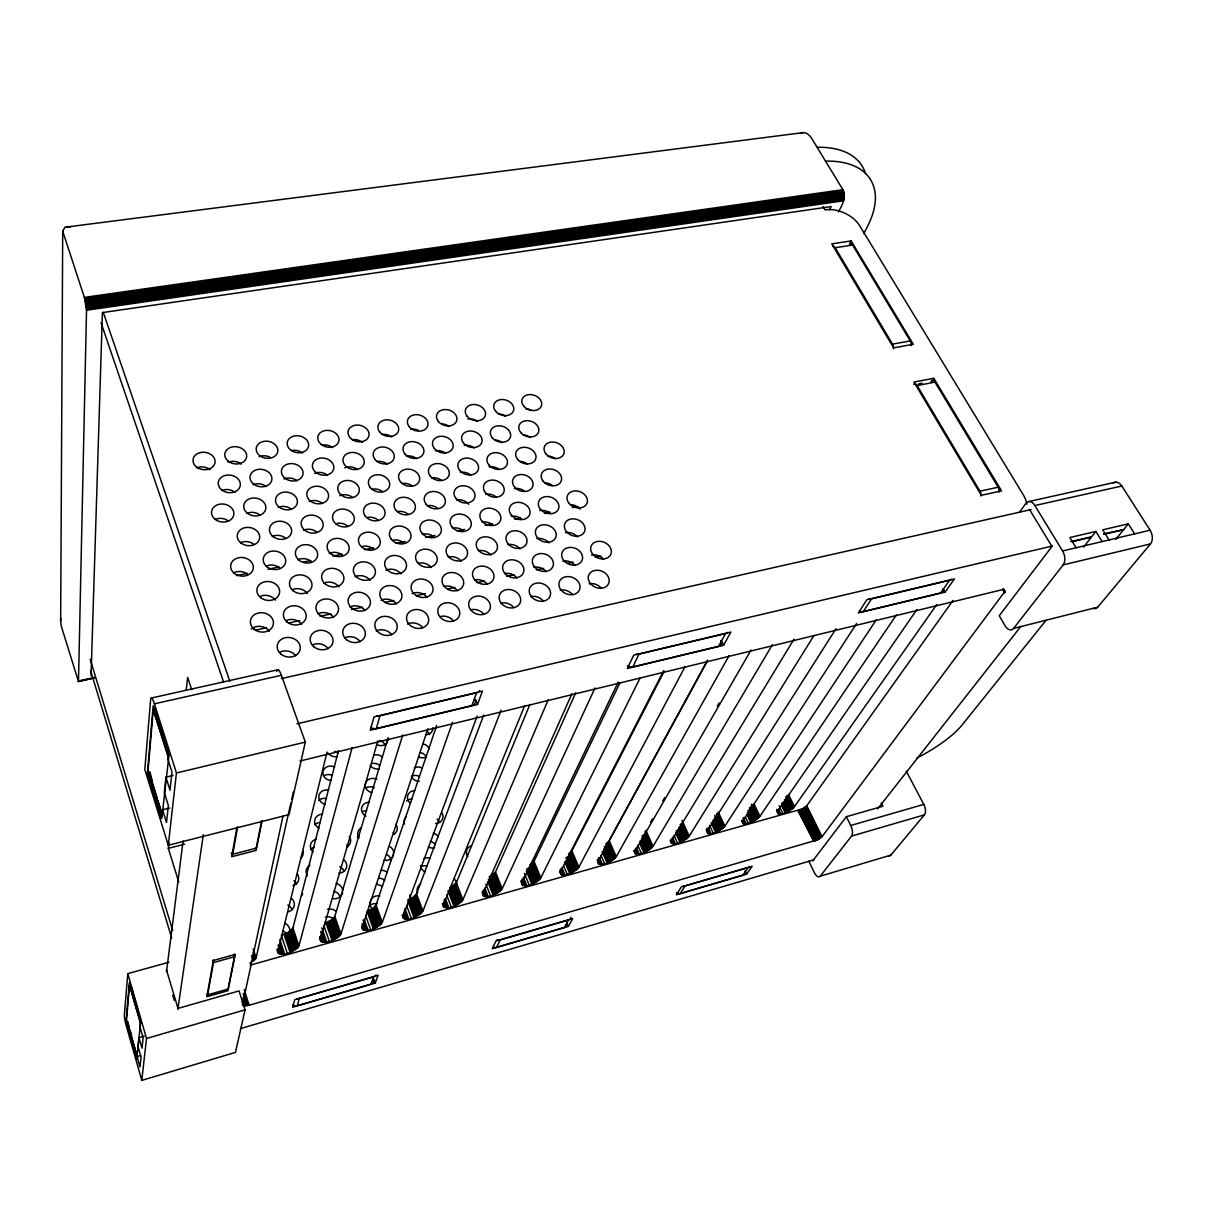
<?xml version="1.0" encoding="UTF-8"?>
<svg xmlns="http://www.w3.org/2000/svg" width="1213" height="1213" viewBox="0 0 1213 1213"><rect width="100%" height="100%" fill="white"/><g stroke="black" fill="none" stroke-linecap="round" stroke-linejoin="round"><path stroke-width="1.5" d="M62.712 231.228L84.364 297.397L86.532 310.24L78.481 681.63L61.226 625.953L60.65 621.283L62.712 231.228L64.926 227.24L803.158 132.626M242.054 1002.014L243.161 1005.501L249.165 1005.274L817.698 839.79L822.035 836.727L1005.107 591.171L1003.636 589.912L1001.15 589.958L300.02 761.006M91.051 675.671L102.408 312.59L831.178 206.559L829.571 209.985M838.41 211.896C842.11 205.422 846.704 197.188 842.899 189.683L811.922 138.782A22.38 11.614 85.1 0 0 800.216 133.551M168.865 962.258L127.79 973.63L124.363 1014.932A8.961 1.061 76.6 0 0 126.379 1026.183L141.785 1080.374L235.474 1052.384L245.056 1009.823L239.067 990.915L177.993 1008.412L166.408 969.687M60.65 621.283L60.877 618.675M140.632 1021.573L140.056 1027.168L143.134 1037.858L142.012 1048.229L138.979 1037.646L144.211 1036.129M168.364 753.516L167.819 758.898L171.988 772.044L170.017 790.163L165.923 777.154L173.065 775.456M138.979 1037.646L138.055 1046.592L141.042 1057.099L139.98 1066.985L126.925 1021.331M169.79 808.04L162.542 809.814L161.632 818.593L147.425 772.817L153.187 705.799L168.971 755.365L162.087 816.091L148.016 770.922L153.202 710.424L154.582 708.316M165.923 777.154L164.316 792.65L168.349 805.523L166.515 822.535L162.542 809.814M140.496 1023.378L136.72 1059.434L126.016 1021.786L129.382 982.545L141.133 1022.589L140.496 1023.378L129.503 985.244L130.14 984.456M141.785 1080.374L146.515 1038.48L127.79 973.63M168.289 845.234L176.446 772.984L154.4 703.828A12.145 2.047 77.5 0 0 150.624 699.658L144.802 769.482L168.289 845.234L288.997 814.62L305.327 742.113L281.371 675.292A11.842 2.76 77.5 0 0 276.67 671.456M178.751 882.033L168.304 848.342L168.941 842.732M186.18 690.318L187.651 677.4L191.745 689.772M166.515 971.658L183.087 840.927M177.841 1009.443L203.329 834.635M236.899 827.524L231.713 856.727L256.125 850.389L261.993 821.156M206.817 994.235L207.605 995.16L213.473 962.591A4.867 0.819 76.3 0 0 213.306 959.999M261.69 820.701L256.186 848.175L232.76 854.225L237.642 826.796M207.726 994.857L227.999 989.065L234.458 956.723A4.852 0.864 76.2 0 0 234.321 954.146M282.963 816.197L242.464 1004.955M249.939 963.077L256.125 957.845L290.893 802.93M291.711 799.246L293.379 791.862M129.503 985.244L126.425 1020.906L137.721 1058.282M327.055 752.06L277.762 951.765C282.432 957.542 295.017 951.386 298.914 945.837L352.164 747.42M287.254 953.1L281.325 935.329L289.058 931.993L292.924 928.051L338.518 750.498M292.985 1004.804A4.352 4.155 6.1 0 0 297.246 1005.744L299.308 998.496L373.574 976.829A4.321 4.064 18.5 0 0 376.03 974.843M370.708 727.209A5.762 4.988 14.4 0 0 376.333 728.528L379.972 715.761L476.557 692.79A5.701 4.837 19.6 0 0 477.846 692.305M377.819 740.946L320.171 939.863C324.523 945.761 337.123 939.393 340.959 934.01L402.777 734.911M332.013 940.348L325.933 922.805L331.892 919.712L334.818 916.452L388.13 737.656M427.931 728.558L361.868 928.142C365.886 934.162 378.532 927.611 382.307 922.411L452.479 722.357M373.316 928.718L367.084 911.372L373.013 908.31L376.015 905.034L436.65 725.526M297.246 1005.744L370.92 984.152L373.574 976.829M376.333 728.528L471.918 705.557L476.557 692.79M375.287 983.015L378.092 975.373L294.744 999.679L292.621 1007.245L375.287 983.015L374.059 979.543M477.543 704.465L482.44 691.137L374.013 716.898L370.283 730.241L477.543 704.465L475.451 699.401M477.134 716.14L402.852 916.634C406.552 922.759 419.243 916.027 422.943 910.993L501.196 710.075M407.538 900.137L413.451 897.089L416.514 893.814L483.744 714.973M524.653 705.739L443.139 905.307C446.505 911.539 459.272 904.64 462.896 899.758L548.215 699.78M456.376 904.943L449.856 887.992L456.331 882.791L529.823 704.617M571.884 693.806L482.759 894.178C485.791 900.516 498.634 893.45 502.182 888.72L595.007 687.968M488.96 877.135L495.495 871.95L575.735 692.729M618.221 682.1L521.726 883.246C524.41 889.66 537.359 882.442 540.831 877.878L640.039 678.082M536.495 881.775L529.732 865.203L534.023 861.275L619.964 682.783M493.418 947.019A4.185 3.821 29.9 0 0 496.557 947.323L500.165 939.908L568.488 919.97A4.17 3.715 32.7 0 0 570.155 918.923M627.561 665.634A5.459 4.473 25.9 0 0 632.807 666.892L638.993 654.156L725.541 633.58A5.428 4.306 28.2 0 0 727.603 632.428M851.101 240.917L831.769 243.889L893.617 347.858L913.328 344.295L851.101 240.917L849.555 244.056A4.594 2.487 83.5 0 1 852.618 245.026L910.25 340.944A4.7 2.669 81.5 0 1 911.221 345.538M863.853 233.7L868.068 225.239A106.987 57.587 -31.5 0 0 825.886 161.147M663.663 670.653L560.042 872.481C562.392 878.985 575.447 871.631 578.844 867.189L685.011 666.71M575.478 870.434L568.594 854.043L571.914 850.783L664.178 671.335M707.573 660.115L609.199 840.457L616.234 856.696C612.929 860.987 599.753 868.478 597.751 861.882L707.346 661.085M496.557 947.323L564.394 927.445L568.488 919.97M632.807 666.892L718.581 646.286L725.541 633.58M568.381 926.414L572.703 918.605L496.011 940.97L492.266 948.718L568.381 926.414L566.956 922.957M723.555 645.331L730.893 632.064L633.747 655.156L627.333 668.469L723.555 645.331L721.144 640.419M616.234 856.696L729.134 655.581M650.577 822.141L652.458 818.881M662.798 800.914L664.679 797.654M717.308 706.254L719.188 702.979M751.044 650.047L634.839 851.465C636.507 858.122 649.804 850.525 653.019 846.356L772.438 644.649M932.024 381.322L933.813 378.32L1001.544 490.856L981.317 495.298L913.965 382.08L933.813 378.32M793.939 639.236L671.335 841.216C672.654 847.948 686.103 840.245 689.227 836.182L813.938 635.551M836.045 628.637L707.24 831.117C708.24 837.925 721.811 830.117 724.858 826.174L856.651 623.437M676.414 892.601A4.048 3.503 36.1 0 0 680.266 893.496L685.163 885.93L748.239 867.538A4.048 3.396 36.9 0 0 749.755 866.567M859.562 611.018A5.231 3.988 31.1 0 0 863.338 611.519L871.54 598.873L949.536 580.314A5.216 3.851 32.1 0 0 951.341 579.253M876.317 619.813L742.583 821.201C743.251 828.039 756.973 820.155 759.929 816.319L896.543 614.703M916.876 609.578L777.381 811.421C777.715 818.32 791.573 810.36 794.454 806.63L936.739 604.574M680.266 893.496L742.932 875.119L748.239 867.538M863.338 611.519L940.712 592.914L949.536 580.314M746.586 874.179L752.166 866.264L681.372 886.9L676.278 894.8L746.586 874.179L745.055 870.919M945.154 592.08L954.419 578.919L866.87 599.738L858.334 612.944L945.154 592.08L943.335 588.881M250.272 965.169L802.49 808.844L806.751 805.766L952.993 600.45M1019.587 512.144L1025.834 503.44A10.038 6.171 76.8 0 1 1034.901 505.548L1121.828 486.019L1150.106 530.202A9.977 6.641 74.9 0 1 1150.5 543.894L1097.72 607.152A9.522 6.004 73.7 0 1 1093.322 608.486M812.755 860.851L846.34 816.713L882.943 806.22L881.32 803.051M808.798 861.154L814.378 872.632A7.869 3.594 72.2 0 0 820.246 876.18L851.526 836.091L924.427 814.848A8.036 4.124 71.7 0 0 923.79 804.386L906.915 772.347A7.93 4.064 72.4 0 0 906.156 771.104M1029.458 509.399L1051.959 546.472L999.254 615.734L1004.971 625.605A9.719 5.716 74.2 0 0 1013.568 628.44L1063.149 564.909L1150.5 543.894M877.621 808.874L1020.906 626.348M1083.543 547.139L1095.87 531.446L1102.177 541.559M1045.97 620.374L962.5 724.51A69.626 21.834 -26.6 0 1 917.043 757.928M1115.687 539.497L1128.302 523.849L1134.655 533.856M888.735 855.817A7.748 3.806 71.6 0 0 890.842 855.12L924.427 814.848M168.971 755.365L155.158 710.121M141.133 1022.589L131.004 985.987M820.246 876.18L890.842 855.12M240.371 1028.639L813.802 859.85M137.024 1056.599L140.632 1055.537M146.515 1038.48L245.056 1009.823M851.526 836.091A8.173 3.912 72.3 0 0 850.753 825.477L923.79 804.386M213.473 962.591L234.458 956.723M1013.568 628.44L1097.72 607.152M168.304 848.342L184.649 844.187M176.446 772.984L305.327 742.113M1034.901 505.548L1062.588 550.96L1150.106 530.202M296.988 723.812L1052.368 546.002M1070.791 541.665L1091.063 536.889M1103.966 533.856L1123.829 529.641L1103.648 534.296M1072.353 541.665L1091.351 537.192M1095.87 531.446L1069.866 537.541L1076.143 547.745M1128.302 523.849L1102.723 529.838L1109.031 539.937M154.4 703.828L281.371 675.292M281.325 678.598L1031.156 509.566M1028.988 501.515L1115.702 482.152M151.458 698.006L277.898 669.758M78.769 680.963L94.614 677.476M78.148 681.403L94.781 677.794M78.329 681.585L93.507 678.097M913.723 384.248A4.776 2.714 80.4 0 1 917.134 385.537L979.937 491.174L998.147 487.217A4.913 2.942 77.6 0 1 999.163 492.023M255.397 630.154L266.466 627.788M288.633 623.027L299.717 620.662M320.035 616.295L331.134 613.93M351.452 609.578L362.535 607.197M384.718 602.452L393.952 600.465M416.135 595.719L425.369 593.733M447.536 588.987L454.936 587.41M477.103 582.649L484.503 581.072M506.67 576.311L514.054 574.735M536.237 569.989L543.621 568.397M567.654 563.257L573.188 562.074M595.371 557.313L600.905 556.13M236.383 575.644L247.513 573.385M267.937 569.246L279.066 567.002M303.189 562.104L310.619 560.603M332.893 556.1L342.172 554.22M364.446 549.701L373.725 547.821M395.984 543.318L405.263 541.438M425.687 537.298L434.967 535.418M457.24 530.915L464.655 529.414M485.079 525.274L492.493 523.773M514.767 519.255L520.332 518.133M544.455 513.251L550.035 512.113M572.293 507.61L577.873 506.473M918.544 383.899L922.107 383.217M917.134 385.537L934.996 382.14L998.147 487.217M832.709 246.421A4.609 2.456 83.3 0 1 835.196 247.725L892.51 344.113L910.25 340.944M835.196 247.725L852.618 245.026M86.259 306.646L844.278 197.598M86.396 307.935L844.142 198.72M86.487 309.133L843.93 199.796M86.532 310.24L843.642 200.782M84.713 298.58L843.323 190.668M85.031 299.854L843.672 191.745M85.335 301.188L843.96 192.867M85.607 302.553L844.157 194.05M85.865 303.932L844.293 195.232M86.078 305.312L844.324 196.43M84.364 297.397L842.899 189.683M66.503 226.679L70.779 226.786M150.033 772.196L152.277 781.051M823.157 206.604L825.083 209.819A27.247 18.24 24.1 0 1 859.82 225.936L1023.302 494.859A30.158 21.409 31.3 0 1 1026.911 504.214M1003.212 588.441L1005.107 591.686M1003.045 589.018L1004.94 592.262M1002.742 589.654L1004.637 592.899M797.866 810.739L813.953 841.413L798.76 810.466M846.34 816.713L850.753 825.477M806.751 805.766L822.035 836.727M806.251 806.266L821.519 837.228M805.644 806.781L820.913 837.743M804.962 807.312L820.215 838.259M804.204 807.843L819.442 838.774M803.37 808.358L818.593 839.29M802.49 808.844L817.698 839.79M801.566 809.314L816.774 840.245M800.625 809.738L815.833 840.685M799.685 810.132L814.878 841.079M788.42 794.318L794.454 806.63M787.328 795.561L793.347 807.873M786.585 796.228L792.605 808.525M785.736 796.896L791.74 809.177M785.524 799.094L790.785 809.844M784.493 799.731L789.739 810.481M784.144 801.884L788.632 811.103M782.991 802.475L787.48 811.694M781.824 803.006L786.312 812.225M781.384 805.023L785.129 812.71M779.08 805.796L782.825 813.483M778.488 809.329L780.717 813.953M777.563 809.45L779.792 814.059M776.729 809.465L778.973 814.09M776.775 810.936L778.276 814.029M753.97 803.885L759.929 816.319M752.909 805.129L758.853 817.562M751.423 804.249L758.11 818.214M751.317 806.463L757.261 818.881M750.377 807.13L756.306 819.548M749.346 807.767L755.259 820.185M748.982 809.95L754.152 820.822M747.83 810.542L753 821.398M747.375 812.634L751.817 821.944M746.935 814.666L750.62 822.429M745.328 817.001L748.285 823.218M743.205 817.471L746.147 823.688M742.993 819.139L745.207 823.809M742.887 820.716L744.357 823.839M742.159 820.67L743.63 823.779M741.552 820.519L743.038 823.642M718.248 812.028L724.858 826.174M717.201 813.286L723.812 827.418M716.489 813.938L723.084 828.07M716.383 816.182L722.235 828.737M714.7 815.272L721.28 829.404M714.396 817.501L720.249 830.056M714.017 819.7L719.142 830.678M712.865 820.276L717.975 831.269M712.41 822.399L716.777 831.815M711.197 822.884L715.579 832.3M709.56 825.249L713.199 833.104M708.119 827.296L711.03 833.589M707.876 828.995L710.06 833.71M707.012 829.025L709.196 833.74M706.254 828.964L708.437 833.68M706.36 830.405L707.816 833.543M681.979 820.306L689.227 836.182M681.691 823.142L688.211 837.425M680.978 823.809L687.498 838.077M680.144 824.476L686.649 838.744M679.932 826.72L685.709 839.411M678.901 827.372L684.663 840.063M678.507 829.586L683.556 840.7M677.354 830.192L682.388 841.291M676.141 830.738L681.19 841.837M675.656 832.815L679.962 842.338M673.973 835.196L677.567 843.141M672.472 837.288L675.353 843.642M672.199 838.987L674.352 843.763M671.32 839.032L673.473 843.808M671.259 840.564L672.684 843.748M670.607 840.442L672.047 843.611M670.107 840.215L671.532 843.399M645.877 830.299L653.019 846.356M644.907 831.557L652.033 847.599M644.907 833.816L651.336 848.251M644.088 834.483L650.502 848.918M643.148 835.15L649.562 849.585M642.117 835.818L648.515 850.237M641.722 838.047L647.408 850.874M641.268 840.245L646.226 851.465M640.055 840.806L645.013 852.026M639.539 842.899L643.785 852.527M637.811 845.309L641.359 853.346M636.264 847.432L639.099 853.846M635.961 849.161L638.083 853.982M635.051 849.206L637.159 854.028M634.945 850.768L636.37 853.982M634.278 850.631L635.688 853.846M633.747 850.419L635.157 853.634M608.244 841.716L615.279 857.925M614.582 858.592L607.561 842.368L606.743 843.05L613.763 859.259M605.818 843.717L612.823 859.926M605.484 845.992L611.777 860.578M604.377 846.629L610.67 861.215M603.892 848.857L609.487 861.821M603.377 851.026L608.274 862.382M602.133 851.541L607.031 862.883M601.072 855.59L604.559 863.701M599.465 857.727L602.255 864.232M598.434 857.864L601.223 864.369M598.191 859.532L600.268 864.414M597.357 859.501L599.449 864.369M597.357 861.003L598.752 864.247M571.914 850.783L578.844 867.189M571.005 852.026L577.919 868.432M570.322 852.694L577.236 869.084M569.519 853.376L576.418 869.766M568.245 856.348L574.446 871.086M567.138 856.985L573.324 871.722M565.955 857.591L572.142 872.329M566.107 861.427L570.914 872.905M564.849 861.943L569.655 873.405M563.727 866.037L567.168 874.239M562.074 868.205L564.818 874.77M561.013 868.341L563.757 874.922M560.724 870.039L562.787 874.967M559.875 870.009L561.922 874.937M559.83 871.525L561.194 874.816M534.023 861.275L540.831 877.878M533.144 862.519L539.937 879.107M532.477 863.186L539.269 879.759M531.673 863.868L538.466 880.441M530.763 864.535L537.541 881.108M529.293 867.507L535.373 882.412M528.11 868.114L534.19 883.019M526.867 868.675L532.947 883.595M526.29 870.843L531.688 884.11M524.425 873.345L529.141 884.944M523.394 877.196L526.76 885.49M522.97 879L525.669 885.642M521.984 879.061L524.668 885.702M521.772 880.699L523.789 885.672M521.014 880.577L523.03 885.566M521.074 882.033L522.409 885.369M495.495 871.95L502.182 888.72M494.661 873.193L501.333 889.963M494.009 873.86L500.666 890.615M493.221 874.528L499.877 891.297M492.296 875.21L498.952 891.964M491.28 875.877L497.921 892.632M490.158 876.529L496.799 893.284M489.627 878.803L495.601 893.89M488.384 879.38L494.358 894.466M487.778 881.578L493.069 894.982M485.867 884.095L490.507 895.831M484.76 888.007L488.066 896.392M484.305 889.826L486.944 896.543M483.29 889.902L485.928 896.619M483.032 891.555L485.018 896.589M482.243 891.434L484.23 896.483M482.258 892.92L483.578 896.286M456.331 882.791L462.896 899.758M455.527 884.034L462.077 901.001M454.89 884.702L461.425 901.653M454.117 885.384L460.637 902.336M453.207 886.051L459.727 903.003M452.176 886.733L458.696 903.67M451.054 887.37L457.574 904.322M449.265 890.266L455.118 905.52M447.976 890.782L453.814 906.035M446.672 895.027L451.221 906.915M445.489 898.985L448.734 907.476M444.352 899.151L447.582 907.642M443.943 900.91L446.536 907.718M443.655 902.593L445.596 907.703M443.473 904.185L444.777 907.597M442.806 904.003L444.094 907.4M442.275 903.73L443.579 907.127M416.514 893.814L422.943 910.993M415.741 895.058L422.154 912.221M415.119 895.725L421.533 912.873M414.346 896.407L420.744 913.556M413.451 897.089L419.834 914.223M412.42 897.756L418.819 914.905M411.298 898.408L417.681 915.557M416.484 916.179L410.1 899.03A8.4 7.687 19.3 0 0 409.782 894.876M408.842 899.606L415.21 916.755M408.175 901.85L413.906 917.286M406.81 906.156L411.268 918.165M404.915 908.446L408.72 918.741M404.384 910.326L407.553 918.908M403.929 912.115L406.476 918.999M403.595 913.829L405.506 918.984M403.383 915.451L404.657 918.893M402.671 915.254L403.944 918.696M402.125 914.996L403.398 918.438M376.015 905.034L382.307 922.411M375.287 906.278L381.564 923.624M374.665 906.945L380.943 924.291M373.907 907.627L380.185 924.973M373.013 908.31L379.275 925.64M371.997 908.977L378.244 926.323M370.875 909.629L377.122 926.975M369.662 910.266L375.909 927.596M368.403 910.842L374.635 928.188M365.659 915.724L370.632 929.613M364.325 919.788L368.039 930.204M363.112 919.954L366.842 930.386M363.248 923.518L365.735 930.462M362.247 923.502L364.719 930.462M361.99 925.155L363.839 930.371M361.868 926.717L363.112 930.189M334.818 916.452L340.959 934.01M334.136 917.68L340.262 935.238M333.53 918.347L339.67 935.905M332.787 919.029L338.912 936.572M331.892 919.712L338.018 937.255M330.876 920.394L336.987 937.937M329.754 921.046L335.865 938.589M328.541 921.683L334.636 939.226M327.267 922.259L333.348 939.817M323.826 925.443L329.299 941.258M321.809 927.809L326.661 941.864M321.794 931.493L325.433 942.046M320.657 931.584L324.28 942.137M320.823 935.102L323.249 942.137M320.52 936.77L322.34 942.061M319.747 936.603L321.566 941.879M319.732 938.104L320.945 941.637M103.287 312.378L229.803 681.19M100.997 322.658L223.51 681.827M292.924 928.051L298.914 945.837M292.272 929.279L298.246 947.05M291.681 929.946L297.67 947.717M290.953 930.629L296.927 948.384M290.074 931.311L296.033 949.066M289.058 931.993L295.017 949.749M287.936 932.661L293.88 950.416M286.708 933.297L292.651 951.037M285.419 933.889L291.363 951.644M284.069 934.435L290.013 952.19M279.824 939.499L284.555 953.721M279.748 943.229L283.296 953.918M279.172 945.109L282.129 954.009M278.095 945.109L281.052 954.025M278.338 948.596L280.112 953.949M277.534 948.43L279.308 953.782M277.474 949.961L278.641 953.524M276.973 949.627L278.156 953.191M253.199 948.854L256.125 957.845M253.168 951.871L255.503 959.074M253.183 954.328L254.942 959.726M252.456 955.01L254.199 960.408M251.576 955.708L253.32 961.09M244.177 989.626L249.165 1005.274M244.192 993.341L248.074 1005.516M153.748 709.18L168.577 755.79M153.475 709.605L168.289 756.199M153.278 710.03L168.091 756.609M243.161 993.508L247.027 1005.683M243.297 997.086L246.057 1005.789M242.964 998.86L245.178 1005.82M242.721 1000.558L244.389 1005.789M149.032 771.938L156.841 797.047M157.948 800.625L161.86 813.18M148.638 771.756L162.026 814.787M148.35 771.513L161.738 814.56M90.217 659.281L172.716 930.507M90.581 670.486L171.7 937.922M172.731 995.115L174.338 1000.513M129.852 984.729L140.844 1022.862M129.639 985.001L140.632 1023.12M127.592 1021.467L129.094 1026.729M130.094 1030.246L131.595 1035.508M127.229 1021.422L136.22 1053.02M1113.337 483.092A9.84 6.474 76.6 0 1 1121.828 486.019M1062.588 550.96A10.189 6.323 75.3 0 1 1063.149 564.909M379.972 715.761A5.838 5.019 14.6 0 1 376.985 715.746M479.681 690.5A5.701 4.837 19.6 0 1 478.908 691.531M475.162 699.567A5.64 4.807 19.6 0 1 471.918 705.557M721.068 640.752A5.368 4.291 28.3 0 1 718.581 646.286M638.993 654.156A5.519 4.488 25.8 0 1 636.264 654.125M871.54 598.873A5.292 4.003 31 0 1 869.024 598.813M943.047 588.881A5.17 3.836 32.2 0 1 940.712 592.914M525.957 408.857A10.098 7.687 18.5 0 1 531.006 410.115M498.285 413.815A10.174 7.778 17.7 0 1 505.578 416.438M467.718 419.016A10.235 7.869 16.8 0 1 477.619 421.487M441.926 423.928A10.311 7.96 15.9 0 1 449.326 426.582M410.631 429.25A10.371 8.036 14.9 0 1 418.44 430.372M381.579 434.466A10.447 8.127 13.9 0 1 391.693 436.968M352.149 439.743A10.538 8.218 12.9 0 1 362.338 442.26M322.37 445.08A10.614 8.309 11.8 0 1 332.635 447.612M292.212 450.478A10.705 8.4 10.7 0 1 302.568 453.04M259.142 456.725A10.796 8.491 9.5 0 1 269.847 457.089M228.196 462.274A10.887 8.567 8.3 0 1 241.281 464.079M196.855 467.884A10.978 8.658 7.1 0 1 210.076 469.704M221.752 490.522A11.008 8.764 7.9 0 1 235.004 492.311M253.092 484.73A10.902 8.673 9.1 0 1 266.208 486.519M284.024 479.014A10.811 8.582 10.3 0 1 297.033 480.788M314.576 473.358A10.735 8.491 11.5 0 1 327.465 475.147M344.75 467.778A10.644 8.4 12.7 0 1 357.517 469.567M376.985 461.516A10.568 8.309 13.8 0 1 387.205 464.048M406.385 456.088A10.492 8.218 14.8 0 1 416.544 458.605M435.437 450.72A10.417 8.127 15.9 0 1 445.505 453.222M464.124 445.414A10.341 8.036 16.8 0 1 474.131 447.9M495.025 440.001A10.28 7.945 17.8 0 1 502.409 442.654M523.015 434.83A10.204 7.854 18.7 0 1 530.339 437.468M547.973 456.027A10.25 7.93 19.7 0 1 555.327 458.681M520.013 461.349A10.311 8.021 18.8 0 1 527.412 464.018M489.127 466.929A10.386 8.112 17.9 0 1 499.165 469.416M460.455 472.388A10.447 8.203 16.9 0 1 470.568 474.889M431.434 477.922A10.523 8.309 15.9 0 1 441.623 480.424M402.049 483.517A10.599 8.4 14.8 0 1 412.314 486.034M372.3 489.173A10.674 8.491 13.7 0 1 382.641 491.705M339.67 495.692A10.765 8.582 12.5 0 1 352.589 497.451M309.133 501.5A10.841 8.673 11.3 0 1 322.173 503.274M278.217 507.398A10.932 8.779 10 0 1 291.363 509.172M246.891 513.357A11.038 8.87 8.7 0 1 260.173 515.131M215.171 519.391A11.129 8.961 7.4 0 1 228.575 521.181M240.553 542.636A11.16 9.067 8.2 0 1 254.002 544.394M272.273 536.419A11.069 8.976 9.6 0 1 285.586 538.178M303.584 530.278A10.962 8.87 11 0 1 316.775 532.037M337.017 523.409A10.887 8.779 12.3 0 1 347.555 525.972M367.509 517.435A10.796 8.673 13.5 0 1 377.971 519.983M397.606 511.537A10.72 8.582 14.7 0 1 407.993 514.069M427.34 505.7A10.644 8.491 15.9 0 1 437.635 508.232M456.71 499.953A10.568 8.385 17 0 1 468.764 504.274M485.716 494.267A10.492 8.294 18 0 1 495.859 496.754M514.357 488.642A10.417 8.188 19 0 1 524.425 491.129M545.213 482.895A10.356 8.097 19.9 0 1 552.658 485.579M570.656 504.638A10.401 8.173 21 0 1 579.996 509.126M539.83 510.552A10.462 8.264 20.1 0 1 549.929 513.038M511.204 516.329A10.538 8.37 19.1 0 1 521.378 518.83M482.213 522.181A10.599 8.476 18.1 0 1 492.478 524.698M452.874 528.095A10.674 8.567 17 0 1 463.214 530.627M423.17 534.099A10.75 8.673 15.9 0 1 433.572 536.631M393.073 540.164A10.826 8.779 14.6 0 1 403.565 542.727M362.611 546.32A10.917 8.87 13.4 0 1 373.179 548.883M329.178 553.386A11.008 8.976 12 0 1 342.415 555.129M297.898 559.709A11.099 9.082 10.6 0 1 311.241 561.437M266.193 566.107A11.19 9.173 9.2 0 1 279.657 567.851M234.079 572.581A11.281 9.279 7.7 0 1 247.679 574.34M259.976 596.462A11.311 9.386 8.7 0 1 275.487 600.177M292.075 589.791A11.22 9.279 10.3 0 1 307.465 593.475M323.765 583.21A11.129 9.188 11.8 0 1 339.018 586.88M355.045 576.721A11.038 9.082 13.2 0 1 370.177 580.36M385.916 570.292A10.947 8.976 14.6 0 1 400.942 573.931M418.894 563.12A10.872 8.87 15.9 0 1 431.297 567.578M448.962 556.873A10.796 8.764 17.1 0 1 461.289 561.301M478.65 550.717A10.72 8.658 18.3 0 1 490.901 555.114M507.959 544.622A10.644 8.552 19.4 0 1 520.134 548.989M536.919 538.602A10.583 8.446 20.4 0 1 549.019 542.954M565.516 532.659A10.523 8.339 21.3 0 1 577.54 536.98M591.459 554.978A10.568 8.415 22.6 0 1 603.528 559.314M562.877 561.088A10.629 8.521 21.7 0 1 575.038 565.455M533.947 567.275A10.705 8.643 20.7 0 1 546.184 571.657M504.653 573.537A10.765 8.749 19.6 0 1 516.965 577.949M474.996 579.875A10.841 8.855 18.4 0 1 487.383 584.317M444.959 586.304A10.917 8.961 17.2 0 1 457.422 590.761M412.011 593.673A10.993 9.067 15.9 0 1 427.082 597.296M381.14 600.268A11.069 9.173 14.5 0 1 396.333 603.922M349.89 606.955A11.16 9.295 13 0 1 365.204 610.624M318.215 613.717A11.251 9.401 11.5 0 1 333.651 617.402M286.132 620.586A11.342 9.507 9.8 0 1 301.688 624.286M251.318 629.031A11.448 9.598 8.2 0 1 269.316 631.26M280.051 652.094A11.478 9.719 9.3 0 1 295.79 655.808M312.545 644.937A11.387 9.613 11.1 0 1 328.162 648.652M344.613 637.886A11.296 9.507 12.8 0 1 360.109 641.571M376.273 630.927A11.205 9.386 14.4 0 1 391.632 634.596M407.507 624.058A11.114 9.279 15.9 0 1 422.746 627.697M440.865 616.386A11.038 9.173 17.3 0 1 453.465 620.904M471.266 609.699A10.962 9.052 18.6 0 1 483.79 614.187M501.287 603.088A10.887 8.946 19.9 0 1 513.721 607.546M530.93 596.569A10.811 8.825 21 0 1 543.288 601.011M560.194 590.14A10.75 8.718 22.1 0 1 572.475 594.552M589.093 583.787A10.69 8.597 23 0 1 601.299 588.169M817.426 147.273A106.501 58.072 -31.7 0 1 865.476 173.489M931.023 381.534A4.761 2.744 80.5 0 1 934.996 382.14M892.51 344.113A4.731 2.638 81.4 0 1 893.481 348.738M979.937 491.174A4.928 2.911 77.6 0 1 980.953 496.011M299.308 998.496A4.397 4.17 6.7 0 1 297.033 998.572M373.574 979.088A4.276 4.033 18.4 0 1 370.92 984.152M566.85 923.669A4.124 3.7 33 0 1 564.394 927.445M500.165 939.908A4.215 3.836 29.6 0 1 497.012 939.59M570.959 917.18A4.17 3.715 32.7 0 1 570.686 918.12M685.163 885.93A4.079 3.518 35.8 0 1 683.177 885.975M745.085 872.511A4.018 3.381 37.1 0 1 742.932 875.119M432.814 727.77A7.93 6.838 17.5 0 1 425.672 734.729M427.203 731.5A7.869 6.808 17.5 0 1 429.508 734.593M387.538 742.113A8.006 6.96 14.9 0 1 376.909 744.706M388.312 738.596A8.006 6.96 14.9 0 1 388.19 740.415M379.396 740.446A7.945 6.929 14.8 0 1 385.325 745.389M337.441 756.518A8.097 7.081 12 0 1 328.162 753.197M334.363 751.393A8.036 7.051 11.9 0 1 338.063 753.212M331.422 780.49A8.157 7.202 11.7 0 1 323.007 771.423A8.157 7.202 11.7 0 1 334.636 766.965M324.402 775.516A8.097 7.157 11.6 0 1 332.438 775.486M379.457 768.799A8.066 7.081 14.9 0 1 370.208 765.494M374.271 755.017A8.066 7.081 14.9 0 1 382.11 756.836M371.784 763.553A8.006 7.035 14.8 0 1 379.563 765.358M426.385 756.867A7.991 6.944 17.7 0 1 418.5 756.897M423.292 743.963A7.991 6.944 17.7 0 1 429.311 748.921M420.471 752.5A7.93 6.914 17.6 0 1 426.43 757.428M419.349 781.324A8.051 7.066 17.8 0 1 412.132 777.76M414.179 767.965A8.051 7.066 17.8 0 1 422.094 767.935M411.389 776.381A7.991 7.035 17.8 0 1 419.258 776.35M371.709 792.635A8.142 7.187 14.8 0 1 365.598 782.87A8.142 7.187 14.8 0 1 376.818 779.292M366.311 787.753A8.066 7.157 14.7 0 1 374.301 787.692M325.266 804.386A8.233 7.323 11.4 0 1 318.928 795.425A8.233 7.323 11.4 0 1 328.647 790.148M318.761 800.504A8.173 7.278 11.3 0 1 326.479 798.548M319.11 828.206A8.294 7.445 11.1 0 1 314.774 819.836A8.294 7.445 11.1 0 1 322.446 814.211M314.652 824.734A8.233 7.399 10.9 0 1 320.308 822.505M366.008 816.122A8.203 7.323 14.8 0 1 361.61 807.843A8.203 7.323 14.8 0 1 369.07 802.309M362.642 811.633A8.142 7.278 14.7 0 1 366.599 810.618M410.237 803.112A8.112 7.187 18 0 1 407.811 795.182A8.112 7.187 18 0 1 414.816 790.633M406.582 801.111A8.051 7.157 18 0 1 412.011 798.958M441.547 812.361A8.142 7.233 19.8 0 1 442.245 819.715A8.142 7.233 19.8 0 1 435.664 823.46M437.12 819.048A8.082 7.202 19.8 0 1 439.485 822.293M404.52 824.067A8.188 7.308 18.2 0 1 406.006 816.895M395.878 824.294A8.233 7.369 16.6 0 1 393.725 834.499M393.179 832.452A8.157 7.339 16.5 0 1 394.134 834.226M359.048 838.016A8.279 7.445 14.7 0 1 361.338 827.736M357.289 837.122A8.203 7.399 14.6 0 1 358.896 835.909M349.329 836.454A8.324 7.505 12.8 0 1 346.994 846.81M346.979 844.597A8.248 7.475 12.6 0 1 347.919 846.386M313.121 851.981A8.37 7.566 10.7 0 1 310.558 844.673A8.37 7.566 10.7 0 1 316.153 839.214M310.467 849.373A8.309 7.536 10.5 0 1 314.061 847.371M302.795 850.677A8.43 7.642 8.5 0 1 301.006 858.107M297.488 874.209A8.506 7.763 7.8 0 1 292.894 885.717M294.092 880.623A8.43 7.733 7.5 0 1 296.442 884.05M307.42 875.771A8.446 7.703 10.2 0 1 309.937 865.172M343.976 859.896A8.385 7.642 12.5 0 1 338.912 873.102M339.852 866.734A8.324 7.596 12.4 0 1 344.007 871.283M393.664 854.68A8.294 7.505 16.7 0 1 384.021 860.199M389.161 846.234A8.294 7.505 16.7 0 1 393.785 852.709M386.507 854.286A8.233 7.46 16.6 0 1 391.071 860.714M434.588 847.705A8.218 7.369 20.2 0 1 428.371 847.038M433.253 833.286A8.218 7.369 20.2 0 1 438.469 836.682M430.251 841.352A8.142 7.323 20.2 0 1 435.437 844.733M467.824 856.742A8.203 7.339 23.8 0 1 471.569 845.704M466.429 854.437A8.142 7.308 23.8 0 1 468.279 853.664M425.141 871.98A8.279 7.49 20.7 0 1 420.456 865.46M423.959 858.819A8.279 7.49 20.7 0 1 430.069 857.97M421.017 866.764A8.218 7.445 20.7 0 1 427.082 865.915M382.535 885.717A8.37 7.627 16.8 0 1 376.5 883.564M381.367 870.328A8.37 7.627 16.8 0 1 387.387 872.465M378.744 878.242A8.294 7.596 16.8 0 1 384.718 880.38M342.612 892.798A8.461 7.778 12.2 0 1 341.884 894.694M340.656 896.331A8.461 7.778 12.2 0 1 332.635 898.53M336.077 883.367A8.461 7.778 12.2 0 1 342.763 890.767M333.787 891.267A8.4 7.733 12 0 1 340.019 896.619M301.901 895.619A8.521 7.839 9.7 0 1 302.644 893.708M291.59 898.408A8.582 7.9 7 0 1 288.376 911.736M287.83 905.05A8.506 7.854 6.6 0 1 291.999 909.735M285.207 923.411A8.658 8.036 5.9 0 1 289.634 932.357M283.296 931.129A8.582 7.991 5.5 0 1 286.556 933.965M326.358 923.881A8.536 7.915 11.9 0 1 324.523 922.668M327.571 909.31A8.536 7.915 11.9 0 1 335.88 911.175M325.342 917.058A8.461 7.869 11.6 0 1 333.575 918.908M372.755 909.28A8.446 7.763 17 0 1 370.041 901.744M370.738 899.849A8.446 7.763 17 0 1 379.866 896.028M369.374 905.975A8.37 7.718 16.9 0 1 377.228 903.806M417.59 892.723A8.355 7.612 21.2 0 1 420.668 883.974M453.829 878.621A8.309 7.536 23 0 1 456.74 883.989M450.645 886.445A8.248 7.505 23 0 1 452.07 887.992M227.999 989.065A4.685 0.804 76.1 0 1 227.362 989.05M232.76 854.225A5.428 1.031 76.7 0 1 231.213 852.966M256.186 848.175A5.398 1.092 76.6 0 1 255.397 848.448M213.306 960.514L206.877 996.737L227.999 990.687L235.277 954.388L213.306 960.514M523.758 406.203A10.204 7.718 18.6 0 0 540.922 406.916A10.204 7.718 18.6 0 0 530.566 394.574A10.204 7.718 18.6 0 0 523.758 406.203M495.632 411.237A10.265 7.809 17.7 0 0 512.963 411.935A10.265 7.809 17.7 0 0 502.637 399.502A10.265 7.809 17.7 0 0 495.632 411.237M467.172 416.317A10.341 7.9 16.8 0 0 484.669 417.014A10.341 7.9 16.8 0 0 474.374 404.49A10.341 7.9 16.8 0 0 467.172 416.317M438.363 421.472A10.401 7.991 15.9 0 0 456.043 422.154A10.401 7.991 15.9 0 0 445.778 409.539A10.401 7.991 15.9 0 0 438.363 421.472M409.206 426.688A10.477 8.082 15 0 0 427.052 427.355A10.477 8.082 15 0 0 416.817 414.649A10.477 8.082 15 0 0 409.206 426.688M379.684 431.964A10.553 8.173 14 0 0 397.712 432.616A10.553 8.173 14 0 0 387.508 419.819A10.553 8.173 14 0 0 379.684 431.964M351.603 439.106A10.644 8.248 13 0 0 368.873 435.967A10.644 8.248 13 0 0 355.151 425.247A10.644 8.248 13 0 0 351.603 439.106M321.339 444.519A10.72 8.339 11.9 0 0 338.836 441.35A10.72 8.339 11.9 0 0 325.069 430.554A10.72 8.339 11.9 0 0 321.339 444.519M290.695 450.008A10.811 8.43 10.8 0 0 308.405 446.809A10.811 8.43 10.8 0 0 294.623 435.922A10.811 8.43 10.8 0 0 290.695 450.008M259.658 455.572A10.902 8.521 9.7 0 0 277.595 452.328A10.902 8.521 9.7 0 0 263.797 441.365A10.902 8.521 9.7 0 0 259.658 455.572M228.241 461.213A10.993 8.612 8.5 0 0 246.391 457.923A10.993 8.612 8.5 0 0 232.578 446.869A10.993 8.612 8.5 0 0 228.241 461.213M196.4 466.914A11.099 8.703 7.3 0 0 214.792 463.578A11.099 8.703 7.3 0 0 200.949 452.449A11.099 8.703 7.3 0 0 196.4 466.914M221.691 489.885A11.129 8.809 8.1 0 0 240.083 486.458A11.129 8.809 8.1 0 0 226.118 475.223A11.129 8.809 8.1 0 0 221.691 489.885M253.517 484.017A11.023 8.718 9.3 0 0 271.667 480.621A11.023 8.718 9.3 0 0 257.732 469.476A11.023 8.718 9.3 0 0 253.517 484.017M284.934 478.21A10.932 8.627 10.5 0 0 302.856 474.859A10.932 8.627 10.5 0 0 288.937 463.791A10.932 8.627 10.5 0 0 284.934 478.21M315.956 472.479A10.841 8.536 11.7 0 0 333.651 469.173A10.841 8.536 11.7 0 0 319.762 458.196A10.841 8.536 11.7 0 0 315.956 472.479M346.584 466.823A10.75 8.446 12.8 0 0 364.067 463.563A10.75 8.446 12.8 0 0 350.193 452.646A10.75 8.446 12.8 0 0 346.584 466.823M374.999 459.424A10.674 8.339 13.9 0 0 393.239 460.03A10.674 8.339 13.9 0 0 382.944 446.991A10.674 8.339 13.9 0 0 374.999 459.424M404.869 453.92A10.599 8.248 14.9 0 0 422.928 454.526A10.599 8.248 14.9 0 0 412.602 441.593A10.599 8.248 14.9 0 0 404.869 453.92M434.375 448.476A10.523 8.157 15.9 0 0 452.252 449.098A10.523 8.157 15.9 0 0 441.896 436.255A10.523 8.157 15.9 0 0 434.375 448.476M463.518 443.109A10.447 8.066 16.9 0 0 481.212 443.731A10.447 8.066 16.9 0 0 470.826 430.994A10.447 8.066 16.9 0 0 463.518 443.109M492.311 437.802A10.371 7.975 17.8 0 0 509.824 438.439A10.371 7.975 17.8 0 0 499.407 425.793A10.371 7.975 17.8 0 0 492.311 437.802M520.741 432.556A10.311 7.885 18.7 0 0 538.087 433.208A10.311 7.885 18.7 0 0 527.64 420.653A10.311 7.885 18.7 0 0 520.741 432.556M546.077 454.087A10.356 7.96 19.7 0 0 563.454 454.678A10.356 7.96 19.7 0 0 552.87 442.002A10.356 7.96 19.7 0 0 546.077 454.087M517.663 459.484A10.417 8.051 18.8 0 0 535.206 460.076A10.417 8.051 18.8 0 0 524.653 447.294A10.417 8.051 18.8 0 0 517.663 459.484M488.9 464.943A10.492 8.142 17.9 0 0 506.625 465.519A10.492 8.142 17.9 0 0 496.102 452.646A10.492 8.142 17.9 0 0 488.9 464.943M459.788 470.477A10.553 8.248 16.9 0 0 477.679 471.053A10.553 8.248 16.9 0 0 467.187 458.074A10.553 8.248 16.9 0 0 459.788 470.477M430.297 476.072A10.629 8.339 15.9 0 0 448.37 476.633A10.629 8.339 15.9 0 0 437.923 463.563A10.629 8.339 15.9 0 0 430.297 476.072M400.457 481.743A10.705 8.43 14.9 0 0 418.697 482.289A10.705 8.43 14.9 0 0 408.281 469.128A10.705 8.43 14.9 0 0 400.457 481.743M370.223 487.49A10.796 8.536 13.8 0 0 388.66 488.02A10.796 8.536 13.8 0 0 378.274 474.753A10.796 8.536 13.8 0 0 370.223 487.49M341.459 495.162A10.872 8.627 12.6 0 0 359.139 491.75A10.872 8.627 12.6 0 0 345.129 480.666A10.872 8.627 12.6 0 0 341.459 495.162M310.452 501.06A10.962 8.718 11.4 0 0 328.359 497.618A10.962 8.718 11.4 0 0 314.319 486.443A10.962 8.718 11.4 0 0 310.452 501.06M279.051 507.034A11.053 8.825 10.1 0 0 297.185 503.547A11.053 8.825 10.1 0 0 283.129 492.296A11.053 8.825 10.1 0 0 279.051 507.034M247.225 513.099A11.144 8.916 8.9 0 0 265.617 509.566A11.144 8.916 8.9 0 0 251.531 498.225A11.144 8.916 8.9 0 0 247.225 513.099M215.004 519.225A11.251 9.007 7.6 0 0 233.624 515.646A11.251 9.007 7.6 0 0 219.508 504.229A11.251 9.007 7.6 0 0 215.004 519.225M240.796 542.848A11.281 9.113 8.4 0 0 259.415 539.163A11.281 9.113 8.4 0 0 245.178 527.625A11.281 9.113 8.4 0 0 240.796 542.848M273.016 536.525A11.175 9.022 9.8 0 0 291.393 532.886A11.175 9.022 9.8 0 0 277.186 521.438A11.175 9.022 9.8 0 0 273.016 536.525M304.812 530.293A11.084 8.916 11.1 0 0 322.961 526.7A11.084 8.916 11.1 0 0 308.769 515.343A11.084 8.916 11.1 0 0 304.812 530.293M336.213 524.137A10.993 8.825 12.4 0 0 354.12 520.589A10.993 8.825 12.4 0 0 339.958 509.308A10.993 8.825 12.4 0 0 336.213 524.137M365.325 516.177A10.902 8.718 13.6 0 0 383.99 516.662A10.902 8.718 13.6 0 0 373.498 503.137A10.902 8.718 13.6 0 0 365.325 516.177M395.923 510.188A10.826 8.627 14.8 0 0 414.391 510.673A10.826 8.627 14.8 0 0 403.868 497.269A10.826 8.627 14.8 0 0 395.923 510.188M426.142 504.274A10.75 8.521 15.9 0 0 444.413 504.775A10.75 8.521 15.9 0 0 433.86 491.462A10.75 8.521 15.9 0 0 426.142 504.274M455.967 498.437A10.674 8.43 17 0 0 474.071 498.952A10.674 8.43 17 0 0 463.472 485.746A10.674 8.43 17 0 0 455.967 498.437M485.427 492.675A10.599 8.324 18 0 0 503.35 493.206A10.599 8.324 18 0 0 492.721 480.09A10.599 8.324 18 0 0 485.427 492.675M514.524 486.974A10.523 8.233 19 0 0 532.264 487.52A10.523 8.233 19 0 0 521.605 474.51A10.523 8.233 19 0 0 514.524 486.974M543.257 481.364A10.462 8.127 19.9 0 0 560.831 481.895A10.462 8.127 19.9 0 0 550.141 468.991A10.462 8.127 19.9 0 0 543.257 481.364M569.094 503.44A10.508 8.203 21 0 0 586.683 503.926A10.508 8.203 21 0 0 575.857 490.886A10.508 8.203 21 0 0 569.094 503.44M540.391 509.217A10.583 8.309 20.1 0 0 558.147 509.703A10.583 8.309 20.1 0 0 547.351 496.572A10.583 8.309 20.1 0 0 540.391 509.217M511.31 515.085A10.644 8.4 19.2 0 0 529.247 515.555A10.644 8.4 19.2 0 0 518.482 502.318A10.644 8.4 19.2 0 0 511.31 515.085M481.879 521.014A10.72 8.506 18.2 0 0 499.999 521.484A10.72 8.506 18.2 0 0 489.264 508.126A10.72 8.506 18.2 0 0 481.879 521.014M452.07 527.018A10.796 8.612 17.1 0 0 470.371 527.473A10.796 8.612 17.1 0 0 459.682 514.024A10.796 8.612 17.1 0 0 452.07 527.018M421.881 533.114A10.872 8.718 15.9 0 0 440.38 533.553A10.872 8.718 15.9 0 0 429.705 519.983A10.872 8.718 15.9 0 0 421.881 533.114M391.299 539.269A10.947 8.825 14.7 0 0 409.979 539.694A10.947 8.825 14.7 0 0 399.365 526.033A10.947 8.825 14.7 0 0 391.299 539.269M362.217 547.427A11.023 8.916 13.5 0 0 380.109 543.773A11.023 8.916 13.5 0 0 365.826 532.401A11.023 8.916 13.5 0 0 362.217 547.427M330.846 553.765A11.114 9.022 12.2 0 0 348.965 550.065A11.114 9.022 12.2 0 0 334.667 538.602A11.114 9.022 12.2 0 0 330.846 553.765M299.05 560.194A11.205 9.128 10.8 0 0 317.427 556.433A11.205 9.128 10.8 0 0 303.083 544.895A11.205 9.128 10.8 0 0 299.05 560.194M266.845 566.698A11.311 9.234 9.4 0 0 285.464 562.893A11.311 9.234 9.4 0 0 271.106 551.263A11.311 9.234 9.4 0 0 266.845 566.698M234.215 573.279A11.417 9.325 7.9 0 0 253.077 569.443A11.417 9.325 7.9 0 0 238.688 557.707A11.417 9.325 7.9 0 0 234.215 573.279M260.537 597.569A11.448 9.446 8.9 0 0 279.384 593.597A11.448 9.446 8.9 0 0 264.874 581.755A11.448 9.446 8.9 0 0 260.537 597.569M293.167 590.776A11.342 9.34 10.4 0 0 311.756 586.865A11.342 9.34 10.4 0 0 297.276 575.114A11.342 9.34 10.4 0 0 293.167 590.776M325.357 584.075A11.251 9.234 11.9 0 0 343.704 580.223A11.251 9.234 11.9 0 0 329.239 568.563A11.251 9.234 11.9 0 0 325.357 584.075M357.122 577.464A11.16 9.128 13.3 0 0 375.242 573.658A11.16 9.128 13.3 0 0 360.807 562.089A11.16 9.128 13.3 0 0 357.122 577.464M386.568 569.018A11.069 9.022 14.7 0 0 405.476 569.382A11.069 9.022 14.7 0 0 394.756 555.448A11.069 9.022 14.7 0 0 386.568 569.018M417.53 562.589A10.993 8.916 15.9 0 0 436.24 562.968A10.993 8.916 15.9 0 0 425.46 549.155A10.993 8.916 15.9 0 0 417.53 562.589M448.082 556.251A10.902 8.809 17.2 0 0 466.596 556.631A10.902 8.809 17.2 0 0 455.8 542.939A10.902 8.809 17.2 0 0 448.082 556.251M478.24 549.989A10.826 8.703 18.3 0 0 496.572 550.384A10.826 8.703 18.3 0 0 485.731 536.798A10.826 8.703 18.3 0 0 478.24 549.989M508.035 543.803A10.765 8.597 19.4 0 0 526.184 544.212A10.765 8.597 19.4 0 0 515.298 530.733A10.765 8.597 19.4 0 0 508.035 543.803M537.45 537.708A10.69 8.491 20.4 0 0 555.402 538.132A10.69 8.491 20.4 0 0 544.501 524.744A10.69 8.491 20.4 0 0 537.45 537.708M566.486 531.673A10.629 8.385 21.3 0 0 584.272 532.113A10.629 8.385 21.3 0 0 573.34 518.83A10.629 8.385 21.3 0 0 566.486 531.673M592.839 554.341A10.674 8.461 22.6 0 0 610.639 554.72A10.674 8.461 22.6 0 0 599.556 541.301A10.674 8.461 22.6 0 0 592.839 554.341M563.818 560.542A10.75 8.567 21.7 0 0 581.8 560.906A10.75 8.567 21.7 0 0 570.762 547.381A10.75 8.567 21.7 0 0 563.818 560.542M534.433 566.82A10.811 8.673 20.7 0 0 552.597 567.168A10.811 8.673 20.7 0 0 541.589 553.537A10.811 8.673 20.7 0 0 534.433 566.82M504.684 573.173A10.887 8.794 19.6 0 0 523.03 573.522A10.887 8.794 19.6 0 0 512.053 559.784A10.887 8.794 19.6 0 0 504.684 573.173M474.541 579.617A10.947 8.9 18.5 0 0 493.084 579.95A10.947 8.9 18.5 0 0 482.122 566.092A10.947 8.9 18.5 0 0 474.541 579.617M444.003 586.137A11.023 9.007 17.3 0 0 462.744 586.455A11.023 9.007 17.3 0 0 451.827 572.491A11.023 9.007 17.3 0 0 444.003 586.137M413.072 592.748A11.114 9.113 16 0 0 432.01 593.051A11.114 9.113 16 0 0 421.123 578.98A11.114 9.113 16 0 0 413.072 592.748M381.731 599.449A11.19 9.234 14.6 0 0 400.866 599.738A11.19 9.234 14.6 0 0 390.025 585.545A11.19 9.234 14.6 0 0 381.731 599.449M351.906 608.213A11.281 9.34 13.1 0 0 370.253 604.241A11.281 9.34 13.1 0 0 355.667 592.475A11.281 9.34 13.1 0 0 351.906 608.213M319.732 615.097A11.372 9.446 11.6 0 0 338.321 611.079A11.372 9.446 11.6 0 0 323.704 599.222A11.372 9.446 11.6 0 0 319.732 615.097M287.132 622.087A11.478 9.552 10 0 0 305.964 618.008A11.478 9.552 10 0 0 291.317 606.06A11.478 9.552 10 0 0 287.132 622.087M254.078 629.168A11.584 9.659 8.4 0 0 273.183 625.029A11.584 9.659 8.4 0 0 258.505 612.974A11.584 9.659 8.4 0 0 254.078 629.168M280.961 654.141A11.614 9.78 9.6 0 0 300.036 649.88A11.614 9.78 9.6 0 0 285.237 637.72A11.614 9.78 9.6 0 0 280.961 654.141M313.985 646.847A11.508 9.674 11.3 0 0 332.817 642.663A11.508 9.674 11.3 0 0 318.033 630.593A11.508 9.674 11.3 0 0 313.985 646.847M346.569 639.676A11.417 9.568 12.9 0 0 365.158 635.536A11.417 9.568 12.9 0 0 350.405 623.558A11.417 9.568 12.9 0 0 346.569 639.676M376.788 630.578A11.326 9.446 14.5 0 0 396.151 630.79A11.326 9.446 14.5 0 0 385.203 616.325A11.326 9.446 14.5 0 0 376.788 630.578M408.508 623.603A11.235 9.325 16 0 0 427.673 623.831A11.235 9.325 16 0 0 416.696 609.487A11.235 9.325 16 0 0 408.508 623.603M439.834 616.72A11.16 9.219 17.4 0 0 458.787 616.962A11.16 9.219 17.4 0 0 447.764 602.725A11.16 9.219 17.4 0 0 439.834 616.72M470.735 609.912A11.084 9.098 18.7 0 0 489.506 610.184A11.084 9.098 18.7 0 0 478.438 596.068A11.084 9.098 18.7 0 0 470.735 609.912M501.242 603.21A11.008 8.991 19.9 0 0 519.816 603.483A11.008 8.991 19.9 0 0 508.717 589.488A11.008 8.991 19.9 0 0 501.242 603.21M531.355 596.584A10.932 8.87 21 0 0 549.747 596.872A10.932 8.87 21 0 0 538.602 582.983A10.932 8.87 21 0 0 531.355 596.584M561.088 590.049A10.856 8.764 22 0 0 579.283 590.352A10.856 8.764 22 0 0 568.124 576.569A10.856 8.764 22 0 0 561.088 590.049M590.443 583.589A10.796 8.643 23 0 0 608.456 583.908A10.796 8.643 23 0 0 597.266 570.231A10.796 8.643 23 0 0 590.443 583.589"/></g></svg>
